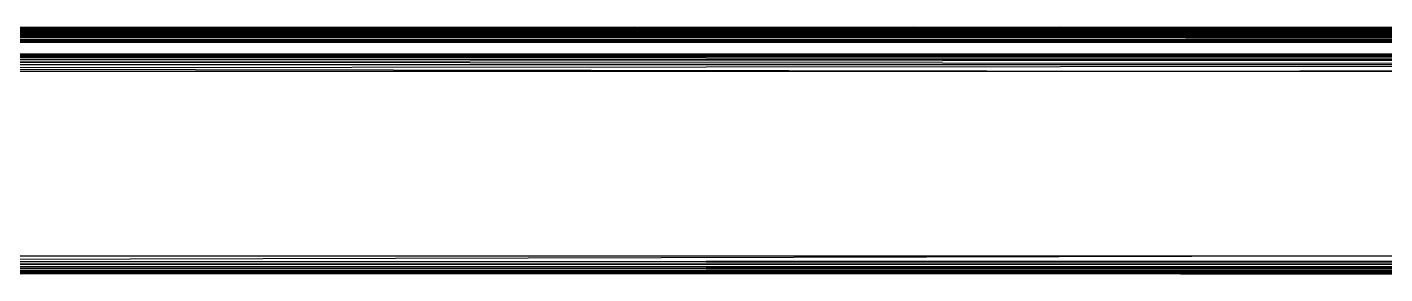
# Model space of a CAD drawing. Header units: inches. Extents: x 12 to 4610, y 7 to 3258.
# Drawn here: x 922.3 to 1231.6, y 1644.5 to 1700.6 of the extents above; entities that cross this region are included whole.
import ezdxf

# ---------------------------------------------------------------- set-up
doc = ezdxf.new("R2010")
doc.units = ezdxf.units.IN
doc.header["$MEASUREMENT"] = 0

msp = doc.modelspace()

# ---------------------------------------------------------------- linework, layer by layer
for p, q in [((1186.2, 1698.11), (742.65, 1698.11)), ((742.68, 1698.44), (1186.2, 1698.45)), ((742.68, 1698.24), (1186.2, 1698.34)), ((742.68, 1698.24), (1186.2, 1698.16)), ((1028.77, 1698.77), (742.7, 1698.83)), ((1226, 1698.83), (742.7, 1698.83)), ((1028.77, 1698.77), (742.7, 1698.77)), ((743.05, 1699.83), (1098.78, 1699.77)), ((743.05, 1699.83), (1138.37, 1699.83)), ((743.05, 1699.77), (1098.78, 1699.77)), ((1039.56, 1699.57), (743.05, 1699.57)), ((743.05, 1699.44), (974.67, 1699.5)), ((743.05, 1699.44), (943.27, 1699.44)), ((1186.2, 1699.26), (743.05, 1699.25)), ((743.05, 1699.25), (1072.79, 1699.14)), ((1072.79, 1699.14), (743.05, 1699.09)), ((743.05, 1699.09), (1186.2, 1699.11)), ((998.59, 1699), (743.05, 1699.09)), ((743.05, 1699.09), (1186.2, 1699.04)), ((998.59, 1699), (743.05, 1699)), ((743.11, 1699.95), (1138.37, 1699.83)), ((983.07, 1699.95), (743.11, 1699.95)), ((1060.69, 1700.57), (743.41, 1700.26)), ((743.41, 1700.26), (1124.22, 1700.57)), ((1076.57, 1700.49), (743.41, 1700.26)), ((1632.41, 1700), (743.41, 1700.26)), ((933.68, 1700.26), (743.41, 1700.26)), ((743.72, 1700.57), (1060.69, 1700.57)), ((790.48, 1698.69), (1028.77, 1698.77)), ((1186.2, 1698.56), (790.48, 1698.69)), ((1186.2, 1698.68), (790.48, 1698.69)), ((830.71, 1699.98), (1632.41, 1700)), ((983.07, 1699.95), (830.71, 1699.98)), ((887.26, 1699.41), (925.71, 1699.4)), ((1098.78, 1698.97), (918.87, 1698.97)), ((918.87, 1698.97), (1633.25, 1698.83)), ((943.27, 1699.44), (925.71, 1699.4)), ((960.46, 1699.39), (925.71, 1699.4)), ((1076.57, 1700.49), (933.68, 1700.26)), ((1622.16, 1700.26), (933.68, 1700.26)), ((974.67, 1699.5), (943.27, 1699.44)), ((943.27, 1699.44), (1000.57, 1699.44)), ((1000.57, 1699.44), (960.46, 1699.39)), ((960.46, 1699.39), (1186.2, 1699.35)), ((1039.56, 1699.57), (974.67, 1699.5)), ((974.67, 1699.5), (1092.84, 1699.53)), ((1632.43, 1699.95), (983.07, 1699.95)), ((1632.4, 1699.83), (983.07, 1699.95)), ((1098.78, 1698.97), (998.59, 1699)), ((1186.2, 1699), (998.59, 1699)), ((1089.04, 1699.57), (1000.57, 1699.44)), ((1092.84, 1699.53), (1000.57, 1699.44)), ((1029.22, 1699.44), (1000.57, 1699.44)), ((1028.77, 1698.77), (1138.47, 1698.77)), ((1029.22, 1699.44), (1164.46, 1699.55)), ((1186.2, 1699.53), (1029.22, 1699.44)), ((1029.22, 1699.44), (1186.2, 1699.44)), ((1089.04, 1699.57), (1039.56, 1699.57)), ((1060.69, 1700.57), (1124.22, 1700.57)), ((1107.35, 1699.15), (1072.79, 1699.14)), ((1124.22, 1700.57), (1076.57, 1700.49)), ((1157.79, 1700.55), (1076.57, 1700.49)), ((1089.04, 1699.57), (1138.51, 1699.57)), ((1092.84, 1699.53), (1138.51, 1699.57)), ((1098.78, 1699.77), (1186.2, 1699.77)), ((1098.78, 1698.97), (1186.2, 1698.97)), ((1186.2, 1699.16), (1107.35, 1699.15)), ((1107.35, 1699.15), (1186.2, 1699.11)), ((1124.22, 1700.57), (1157.79, 1700.55)), ((1138.37, 1699.83), (1632.4, 1699.83)), ((1138.37, 1699.83), (1251.24, 1699.77)), ((1138.47, 1698.77), (1226, 1698.83)), ((1186.2, 1698.77), (1138.47, 1698.77)), ((1138.51, 1699.57), (1164.46, 1699.55)), ((1157.79, 1700.55), (1187.75, 1700.57)), ((1157.79, 1700.55), (1622.16, 1700.26)), ((1164.46, 1699.55), (1186.2, 1699.57)), ((1164.46, 1699.55), (1186.2, 1699.53)), ((1186.2, 1699.77), (1186.28, 1699.77)), ((1186.2, 1699.57), (1186.2, 1699.77)), ((1186.2, 1699.57), (1186.28, 1699.57)), ((1186.2, 1699.53), (1186.2, 1699.57)), ((1186.2, 1699.44), (1186.2, 1699.53)), ((1186.28, 1699.53), (1186.2, 1699.53)), ((1186.2, 1699.35), (1186.2, 1699.44)), ((1186.2, 1699.44), (1186.28, 1699.44)), ((1186.2, 1699.26), (1186.2, 1699.35)), ((1186.2, 1699.35), (1186.28, 1699.35)), ((1186.28, 1699.26), (1186.2, 1699.26)), ((1186.2, 1699.16), (1186.2, 1699.26)), ((1186.28, 1699.16), (1186.2, 1699.16)), ((1186.2, 1699.11), (1186.2, 1699.16)), ((1186.2, 1699.11), (1186.28, 1699.11)), ((1186.2, 1699.04), (1186.2, 1699.11)), ((1186.2, 1699.04), (1186.28, 1699.04)), ((1186.2, 1699), (1186.2, 1699.04)), ((1186.2, 1698.97), (1186.2, 1699)), ((1186.28, 1699), (1186.2, 1699)), ((1186.28, 1698.97), (1186.2, 1698.97)), ((1186.2, 1698.77), (1186.28, 1698.77)), ((1186.2, 1698.68), (1186.2, 1698.77)), ((1186.2, 1698.56), (1186.2, 1698.68)), ((1186.28, 1698.68), (1186.2, 1698.68)), ((1186.2, 1698.45), (1186.2, 1698.56)), ((1186.28, 1698.56), (1186.2, 1698.56)), ((1186.2, 1698.45), (1186.28, 1698.45)), ((1186.2, 1698.34), (1186.2, 1698.45)), ((1186.2, 1698.34), (1186.28, 1698.34)), ((1186.2, 1698.16), (1186.2, 1698.34)), ((1186.2, 1698.11), (1186.2, 1698.16)), ((1186.2, 1698.16), (1186.28, 1698.16)), ((1186.28, 1698.11), (1186.2, 1698.11)), ((1186.53, 1699.77), (1186.28, 1699.77)), ((1186.28, 1699.57), (1186.28, 1699.77)), ((1186.28, 1699.57), (1186.53, 1699.57)), ((1186.28, 1699.53), (1186.28, 1699.57)), ((1186.53, 1699.54), (1186.28, 1699.53)), ((1186.28, 1699.44), (1186.28, 1699.53)), ((1186.28, 1699.35), (1186.28, 1699.44)), ((1186.28, 1699.44), (1186.53, 1699.44)), ((1186.28, 1699.26), (1186.28, 1699.35)), ((1186.28, 1699.35), (1186.53, 1699.35)), ((1186.53, 1699.26), (1186.28, 1699.26)), ((1186.28, 1699.16), (1186.28, 1699.26)), ((1186.53, 1699.16), (1186.28, 1699.16)), ((1186.28, 1699.11), (1186.28, 1699.16)), ((1186.28, 1699.11), (1186.53, 1699.11)), ((1186.28, 1699.04), (1186.28, 1699.11)), ((1186.28, 1699), (1186.28, 1699.04)), ((1186.28, 1699.04), (1186.53, 1699.04)), ((1186.28, 1698.97), (1186.28, 1699)), ((1186.53, 1699), (1186.28, 1699)), ((1186.28, 1698.97), (1186.53, 1698.97)), ((1186.28, 1698.77), (1186.53, 1698.77)), ((1186.28, 1698.68), (1186.28, 1698.77)), ((1186.28, 1698.56), (1186.28, 1698.68)), ((1186.53, 1698.68), (1186.28, 1698.68)), ((1186.28, 1698.45), (1186.28, 1698.56)), ((1186.53, 1698.56), (1186.28, 1698.56)), ((1186.28, 1698.34), (1186.28, 1698.45)), ((1186.28, 1698.45), (1186.53, 1698.45)), ((1186.28, 1698.16), (1186.28, 1698.34)), ((1186.28, 1698.34), (1186.53, 1698.34)), ((1186.28, 1698.11), (1186.28, 1698.16)), ((1186.28, 1698.16), (1186.53, 1698.16)), ((1186.53, 1698.11), (1186.28, 1698.11)), ((1186.92, 1699.77), (1186.53, 1699.77)), ((1186.53, 1699.77), (1186.53, 1699.57)), ((1186.53, 1699.57), (1186.53, 1699.54)), ((1186.53, 1699.57), (1186.92, 1699.57)), ((1186.53, 1699.54), (1186.53, 1699.44)), ((1186.92, 1699.54), (1186.53, 1699.54)), ((1186.53, 1699.44), (1186.53, 1699.35)), ((1186.53, 1699.44), (1186.92, 1699.44)), ((1186.53, 1699.35), (1186.53, 1699.26)), ((1186.53, 1699.35), (1186.92, 1699.35)), ((1186.92, 1699.26), (1186.53, 1699.26)), ((1186.53, 1699.26), (1186.53, 1699.16)), ((1186.92, 1699.16), (1186.53, 1699.16)), ((1186.53, 1699.16), (1186.53, 1699.11)), ((1186.53, 1699.11), (1186.92, 1699.11)), ((1186.53, 1699.11), (1186.53, 1699.04)), ((1186.53, 1699.04), (1186.92, 1699.04)), ((1186.53, 1699.04), (1186.53, 1699)), ((1186.53, 1699), (1186.53, 1698.97)), ((1186.92, 1699), (1186.53, 1699)), ((1186.53, 1698.97), (1186.92, 1698.97)), ((1186.53, 1698.77), (1186.92, 1698.77)), ((1186.53, 1698.68), (1186.53, 1698.77)), ((1186.53, 1698.56), (1186.53, 1698.68)), ((1186.92, 1698.68), (1186.53, 1698.68)), ((1186.53, 1698.45), (1186.53, 1698.56)), ((1186.92, 1698.56), (1186.53, 1698.56)), ((1186.53, 1698.34), (1186.53, 1698.45)), ((1186.53, 1698.45), (1186.92, 1698.45)), ((1186.53, 1698.16), (1186.53, 1698.34)), ((1186.53, 1698.34), (1186.92, 1698.34)), ((1186.53, 1698.11), (1186.53, 1698.16)), ((1186.53, 1698.16), (1186.92, 1698.16)), ((1186.92, 1698.11), (1186.53, 1698.11)), ((1187.41, 1699.77), (1186.92, 1699.77)), ((1186.92, 1699.57), (1186.92, 1699.77)), ((1186.92, 1699.54), (1186.92, 1699.57)), ((1186.92, 1699.57), (1187.41, 1699.57)), ((1186.92, 1699.44), (1186.92, 1699.54)), ((1187.41, 1699.54), (1186.92, 1699.54)), ((1186.92, 1699.35), (1186.92, 1699.44)), ((1186.92, 1699.44), (1187.41, 1699.44)), ((1186.92, 1699.26), (1186.92, 1699.35)), ((1186.92, 1699.35), (1187.41, 1699.35)), ((1186.92, 1699.16), (1186.92, 1699.26)), ((1187.41, 1699.26), (1186.92, 1699.26)), ((1186.92, 1699.11), (1186.92, 1699.16)), ((1187.41, 1699.16), (1186.92, 1699.16)), ((1186.92, 1699.11), (1187.41, 1699.11)), ((1186.92, 1699.04), (1186.92, 1699.11)), ((1186.92, 1699.04), (1187.41, 1699.04)), ((1186.92, 1699), (1186.92, 1699.04)), ((1186.92, 1698.97), (1186.92, 1699)), ((1187.41, 1699), (1186.92, 1699)), ((1186.92, 1698.97), (1187.41, 1698.97)), ((1186.92, 1698.77), (1187.41, 1698.77)), ((1186.92, 1698.68), (1186.92, 1698.77)), ((1186.92, 1698.56), (1186.92, 1698.68)), ((1187.41, 1698.68), (1186.92, 1698.68)), ((1186.92, 1698.45), (1186.92, 1698.56)), ((1187.41, 1698.56), (1186.92, 1698.56)), ((1186.92, 1698.34), (1186.92, 1698.45)), ((1186.92, 1698.45), (1187.41, 1698.45)), ((1186.92, 1698.16), (1186.92, 1698.34)), ((1186.92, 1698.34), (1187.41, 1698.34)), ((1186.92, 1698.16), (1187.41, 1698.16)), ((1186.92, 1698.11), (1186.92, 1698.16)), ((1187.41, 1698.11), (1186.92, 1698.11)), ((1187.41, 1699.77), (1187.41, 1699.57)), ((1187.95, 1699.77), (1187.41, 1699.77)), ((1187.41, 1699.57), (1187.41, 1699.54)), ((1187.41, 1699.57), (1187.95, 1699.57)), ((1187.41, 1699.54), (1187.41, 1699.44)), ((1187.95, 1699.54), (1187.41, 1699.54)), ((1187.41, 1699.44), (1187.41, 1699.35)), ((1187.41, 1699.44), (1187.95, 1699.44)), ((1187.41, 1699.35), (1187.41, 1699.26)), ((1187.41, 1699.35), (1187.95, 1699.35)), ((1187.41, 1699.26), (1187.41, 1699.16)), ((1187.95, 1699.26), (1187.41, 1699.26)), ((1187.41, 1699.16), (1187.41, 1699.11)), ((1187.95, 1699.16), (1187.41, 1699.16)), ((1187.41, 1699.11), (1187.41, 1699.04)), ((1187.41, 1699.11), (1187.95, 1699.11)), ((1187.41, 1699.04), (1187.41, 1699)), ((1187.41, 1699.04), (1187.95, 1699.04)), ((1187.41, 1699), (1187.41, 1698.97)), ((1187.95, 1699), (1187.41, 1699)), ((1187.95, 1698.97), (1187.41, 1698.97)), ((1187.41, 1698.77), (1187.95, 1698.77)), ((1187.41, 1698.77), (1187.41, 1698.68)), ((1187.41, 1698.68), (1187.41, 1698.56)), ((1187.95, 1698.68), (1187.41, 1698.68)), ((1187.41, 1698.56), (1187.41, 1698.45)), ((1187.95, 1698.56), (1187.41, 1698.56)), ((1187.41, 1698.45), (1187.41, 1698.34)), ((1187.41, 1698.45), (1187.95, 1698.45)), ((1187.41, 1698.34), (1187.41, 1698.16)), ((1187.41, 1698.34), (1187.95, 1698.34)), ((1187.41, 1698.16), (1187.41, 1698.11)), ((1187.41, 1698.16), (1187.95, 1698.16)), ((1187.95, 1698.11), (1187.41, 1698.11)), ((1187.75, 1700.57), (1251.28, 1700.57)), ((1187.75, 1700.57), (1622.16, 1700.26)), ((1188.49, 1699.77), (1187.95, 1699.77)), ((1187.95, 1699.77), (1187.95, 1699.57)), ((1187.95, 1699.57), (1187.95, 1699.54)), ((1188.49, 1699.57), (1187.95, 1699.57)), ((1187.95, 1699.54), (1187.95, 1699.44)), ((1188.49, 1699.54), (1187.95, 1699.54)), ((1187.95, 1699.44), (1187.95, 1699.35)), ((1187.95, 1699.44), (1188.49, 1699.44)), ((1187.95, 1699.35), (1187.95, 1699.26)), ((1187.95, 1699.35), (1188.49, 1699.35)), ((1187.95, 1699.26), (1187.95, 1699.16)), ((1188.49, 1699.26), (1187.95, 1699.26)), ((1187.95, 1699.16), (1187.95, 1699.11)), ((1188.49, 1699.16), (1187.95, 1699.16)), ((1187.95, 1699.11), (1187.95, 1699.04)), ((1187.95, 1699.11), (1188.49, 1699.1)), ((1187.95, 1699.04), (1187.95, 1699)), ((1187.95, 1699.04), (1188.49, 1699.04)), ((1187.95, 1699), (1187.95, 1698.97)), ((1188.49, 1699), (1187.95, 1699)), ((1187.95, 1698.97), (1188.49, 1698.97)), ((1187.95, 1698.77), (1188.49, 1698.77)), ((1187.95, 1698.68), (1187.95, 1698.77)), ((1187.95, 1698.56), (1187.95, 1698.68)), ((1188.49, 1698.68), (1187.95, 1698.68)), ((1187.95, 1698.45), (1187.95, 1698.56)), ((1188.49, 1698.56), (1187.95, 1698.56)), ((1187.95, 1698.34), (1187.95, 1698.45)), ((1187.95, 1698.45), (1188.49, 1698.45)), ((1187.95, 1698.16), (1187.95, 1698.34)), ((1187.95, 1698.34), (1188.49, 1698.34)), ((1187.95, 1698.11), (1187.95, 1698.16)), ((1187.95, 1698.16), (1188.49, 1698.16)), ((1188.49, 1698.11), (1187.95, 1698.11)), ((1188.98, 1699.77), (1188.49, 1699.77)), ((1188.49, 1699.77), (1188.49, 1699.57)), ((1188.49, 1699.57), (1188.98, 1699.57)), ((1188.49, 1699.57), (1188.49, 1699.54)), ((1188.49, 1699.54), (1188.49, 1699.44)), ((1188.98, 1699.54), (1188.49, 1699.54)), ((1188.49, 1699.44), (1188.49, 1699.35)), ((1188.49, 1699.44), (1188.98, 1699.44)), ((1188.49, 1699.35), (1188.49, 1699.26)), ((1188.49, 1699.35), (1188.98, 1699.35)), ((1188.49, 1699.26), (1188.49, 1699.16)), ((1188.98, 1699.26), (1188.49, 1699.26)), ((1188.49, 1699.16), (1188.49, 1699.1)), ((1188.98, 1699.16), (1188.49, 1699.16)), ((1188.49, 1699.1), (1188.49, 1699.04)), ((1188.49, 1699.1), (1188.98, 1699.1)), ((1188.49, 1699.04), (1188.49, 1699)), ((1188.49, 1699.04), (1188.98, 1699.04)), ((1188.49, 1699), (1188.49, 1698.97)), ((1188.98, 1699), (1188.49, 1699)), ((1188.49, 1698.97), (1188.98, 1698.97)), ((1188.49, 1698.77), (1188.98, 1698.77)), ((1188.49, 1698.68), (1188.49, 1698.77)), ((1188.49, 1698.56), (1188.49, 1698.68)), ((1188.98, 1698.68), (1188.49, 1698.68)), ((1188.49, 1698.45), (1188.49, 1698.56)), ((1188.98, 1698.56), (1188.49, 1698.56)), ((1188.49, 1698.34), (1188.49, 1698.45)), ((1188.49, 1698.45), (1188.98, 1698.45)), ((1188.49, 1698.16), (1188.49, 1698.34)), ((1188.49, 1698.34), (1188.98, 1698.34)), ((1188.49, 1698.11), (1188.49, 1698.16)), ((1188.49, 1698.16), (1188.98, 1698.16)), ((1188.98, 1698.11), (1188.49, 1698.11)), ((1189.37, 1699.77), (1188.98, 1699.77)), ((1188.98, 1699.57), (1188.98, 1699.77)), ((1188.98, 1699.57), (1189.37, 1699.57)), ((1188.98, 1699.54), (1188.98, 1699.57)), ((1188.98, 1699.44), (1188.98, 1699.54)), ((1189.37, 1699.54), (1188.98, 1699.54)), ((1188.98, 1699.35), (1188.98, 1699.44)), ((1188.98, 1699.44), (1189.37, 1699.44)), ((1188.98, 1699.26), (1188.98, 1699.35)), ((1188.98, 1699.35), (1189.37, 1699.35)), ((1188.98, 1699.16), (1188.98, 1699.26)), ((1189.37, 1699.26), (1188.98, 1699.26)), ((1188.98, 1699.1), (1188.98, 1699.16)), ((1189.37, 1699.16), (1188.98, 1699.16)), ((1188.98, 1699.04), (1188.98, 1699.1)), ((1188.98, 1699.1), (1189.37, 1699.1)), ((1188.98, 1699), (1188.98, 1699.04)), ((1188.98, 1699.04), (1189.37, 1699.04)), ((1188.98, 1698.97), (1188.98, 1699)), ((1189.37, 1699), (1188.98, 1699)), ((1188.98, 1698.97), (1189.37, 1698.97)), ((1188.98, 1698.77), (1189.37, 1698.77)), ((1188.98, 1698.77), (1188.98, 1698.68)), ((1188.98, 1698.68), (1188.98, 1698.56)), ((1189.37, 1698.68), (1188.98, 1698.68)), ((1188.98, 1698.56), (1188.98, 1698.45)), ((1189.37, 1698.56), (1188.98, 1698.56)), ((1188.98, 1698.45), (1188.98, 1698.34)), ((1188.98, 1698.45), (1189.37, 1698.45)), ((1188.98, 1698.34), (1188.98, 1698.16)), ((1188.98, 1698.34), (1189.37, 1698.34)), ((1188.98, 1698.16), (1188.98, 1698.11)), ((1188.98, 1698.16), (1189.37, 1698.16)), ((1189.37, 1698.11), (1188.98, 1698.11)), ((1189.61, 1699.77), (1189.37, 1699.77)), ((1189.37, 1699.77), (1189.37, 1699.57)), ((1189.37, 1699.57), (1189.37, 1699.54)), ((1189.37, 1699.57), (1189.61, 1699.57)), ((1189.37, 1699.54), (1189.37, 1699.44)), ((1189.61, 1699.54), (1189.37, 1699.54)), ((1189.37, 1699.44), (1189.37, 1699.35)), ((1189.37, 1699.44), (1189.61, 1699.44)), ((1189.37, 1699.35), (1189.37, 1699.26)), ((1189.37, 1699.35), (1189.61, 1699.35)), ((1189.37, 1699.26), (1189.37, 1699.16)), ((1189.61, 1699.26), (1189.37, 1699.26)), ((1189.37, 1699.16), (1189.37, 1699.1)), ((1189.61, 1699.16), (1189.37, 1699.16)), ((1189.37, 1699.1), (1189.37, 1699.04)), ((1189.37, 1699.1), (1189.61, 1699.1)), ((1189.37, 1699.04), (1189.37, 1699)), ((1189.37, 1699.04), (1189.61, 1699.04)), ((1189.37, 1699), (1189.37, 1698.97)), ((1189.61, 1699), (1189.37, 1699)), ((1189.37, 1698.97), (1189.61, 1698.97)), ((1189.37, 1698.77), (1189.61, 1698.77)), ((1189.37, 1698.68), (1189.37, 1698.77)), ((1189.37, 1698.56), (1189.37, 1698.68)), ((1189.61, 1698.68), (1189.37, 1698.68)), ((1189.37, 1698.45), (1189.37, 1698.56)), ((1189.61, 1698.56), (1189.37, 1698.56)), ((1189.37, 1698.34), (1189.37, 1698.45)), ((1189.37, 1698.45), (1189.61, 1698.45)), ((1189.37, 1698.16), (1189.37, 1698.34)), ((1189.37, 1698.34), (1189.61, 1698.34)), ((1189.37, 1698.11), (1189.37, 1698.16)), ((1189.37, 1698.16), (1189.61, 1698.16)), ((1189.61, 1698.11), (1189.37, 1698.11)), ((1189.7, 1699.77), (1189.61, 1699.77)), ((1189.61, 1699.57), (1189.61, 1699.77)), ((1189.61, 1699.54), (1189.61, 1699.57)), ((1189.61, 1699.57), (1189.7, 1699.57)), ((1189.61, 1699.44), (1189.61, 1699.54)), ((1189.7, 1699.54), (1189.61, 1699.54)), ((1189.61, 1699.35), (1189.61, 1699.44)), ((1189.61, 1699.44), (1189.7, 1699.44)), ((1189.61, 1699.26), (1189.61, 1699.35)), ((1189.61, 1699.35), (1189.7, 1699.35)), ((1189.61, 1699.16), (1189.61, 1699.26)), ((1189.7, 1699.26), (1189.61, 1699.26)), ((1189.61, 1699.1), (1189.61, 1699.16)), ((1189.7, 1699.16), (1189.61, 1699.16)), ((1189.61, 1699.04), (1189.61, 1699.1)), ((1189.61, 1699.1), (1189.7, 1699.1)), ((1189.61, 1699), (1189.61, 1699.04)), ((1189.61, 1699.04), (1189.7, 1699.04)), ((1189.61, 1698.97), (1189.61, 1699)), ((1189.7, 1699), (1189.61, 1699)), ((1189.61, 1698.97), (1189.7, 1698.97)), ((1189.61, 1698.77), (1189.7, 1698.77)), ((1189.61, 1698.77), (1189.61, 1698.68)), ((1189.61, 1698.68), (1189.61, 1698.56)), ((1189.7, 1698.68), (1189.61, 1698.68)), ((1189.61, 1698.56), (1189.61, 1698.45)), ((1189.7, 1698.56), (1189.61, 1698.56)), ((1189.61, 1698.45), (1189.61, 1698.34)), ((1189.61, 1698.45), (1189.7, 1698.45)), ((1189.61, 1698.34), (1189.61, 1698.16)), ((1189.61, 1698.34), (1189.7, 1698.34)), ((1189.61, 1698.16), (1189.61, 1698.11)), ((1189.61, 1698.16), (1189.7, 1698.16)), ((1189.7, 1698.11), (1189.61, 1698.11)), ((1189.7, 1699.57), (1189.7, 1699.77)), ((1251.24, 1699.77), (1189.7, 1699.77)), ((1189.7, 1699.54), (1189.7, 1699.57)), ((1189.7, 1699.57), (1198.24, 1699.56)), ((1198.24, 1699.56), (1189.7, 1699.54)), ((1189.7, 1699.44), (1189.7, 1699.54)), ((1189.7, 1699.35), (1189.7, 1699.44)), ((1189.7, 1699.44), (1322.38, 1699.44)), ((1189.7, 1699.26), (1189.7, 1699.35)), ((1189.7, 1699.35), (1408.15, 1699.3)), ((1189.7, 1699.16), (1189.7, 1699.26)), ((1436.16, 1699.26), (1189.7, 1699.26)), ((1468.6, 1699.21), (1189.7, 1699.16)), ((1189.7, 1699.1), (1189.7, 1699.16)), ((1189.7, 1699.04), (1189.7, 1699.1)), ((1189.7, 1699.1), (1235.42, 1699.09)), ((1189.7, 1699), (1189.7, 1699.04)), ((1189.7, 1699.04), (1442.76, 1699.02)), ((1442.76, 1699.02), (1189.7, 1699)), ((1189.7, 1698.97), (1189.7, 1699)), ((1189.7, 1698.97), (1276.65, 1698.97)), ((1189.7, 1698.77), (1189.7, 1698.68)), ((1336.38, 1698.77), (1189.7, 1698.77)), ((1189.7, 1698.68), (1189.7, 1698.56)), ((1625.1, 1698.68), (1189.7, 1698.68)), ((1189.7, 1698.56), (1189.7, 1698.45)), ((1625.1, 1698.45), (1189.7, 1698.56)), ((1189.7, 1698.45), (1189.7, 1698.34)), ((1189.7, 1698.45), (1625.1, 1698.45)), ((1189.7, 1698.34), (1625.1, 1698.45)), ((1189.7, 1698.34), (1189.7, 1698.16)), ((1189.7, 1698.16), (1189.7, 1698.11)), ((1189.7, 1698.16), (1528.91, 1698.11)), ((1528.91, 1698.11), (1189.7, 1698.11)), ((1198.24, 1699.56), (1211.26, 1699.55)), ((1211.26, 1699.55), (1237.46, 1699.57)), ((1211.26, 1699.55), (1279.45, 1699.5)), ((1633.25, 1698.83), (1226, 1698.83)), ((742.65, 1697.73), (1633.25, 1697.73)), ((1633.25, 1697.39), (742.65, 1697.39)), ((742.65, 1697.15), (1633.25, 1697.15)), ((1633.25, 1697.07), (742.65, 1697.07)), ((734.52, 1691.25), (1637.8, 1692)), ((1637.8, 1692), (735.13, 1692)), ((735.66, 1692.69), (1637.8, 1693.3)), ((1637.8, 1692), (735.66, 1692.69)), ((736.33, 1693.3), (1637.8, 1693.3)), ((759.94, 1694.39), (1267.3, 1694.47)), ((1637.8, 1694.16), (759.94, 1694.39)), ((759.94, 1693.78), (1637.8, 1694.16)), ((759.94, 1694.16), (1637.8, 1694.16)), ((1637.8, 1693.3), (759.94, 1693.78)), ((760.77, 1694.47), (1267.3, 1694.47)), ((1637.8, 1692), (1185.91, 1690.47)), ((1185.91, 1690.47), (734.02, 1690.47)), ((1185.91, 1690.47), (734.52, 1691.25)), ((1637.8, 1690.46), (1185.91, 1690.47)), ((691.98, 1645.63), (1681.17, 1645.8)), ((1680.57, 1645.34), (691.98, 1645.63)), ((691.99, 1646.11), (1681.78, 1646.34)), ((691.99, 1646.11), (1681.17, 1645.8)), ((692, 1646.64), (1682.38, 1646.94)), ((1681.78, 1646.34), (692, 1646.64)), ((692.01, 1647.22), (1187.61, 1648.47)), ((692.01, 1647.22), (1682.99, 1647.58)), ((1682.38, 1646.94), (692.01, 1647.22)), ((1187.61, 1648.47), (692.19, 1648.47)), ((1682.99, 1647.58), (1187.61, 1648.47)), ((1683.01, 1648.02), (1187.61, 1648.47)), ((1683.03, 1648.47), (1187.61, 1648.47)), ((1185.05, 1644.47), (691.95, 1644.47)), ((691.96, 1644.66), (1679.27, 1644.67)), ((1678.75, 1644.52), (691.96, 1644.66)), ((691.96, 1644.52), (1678.75, 1644.52)), ((1185.05, 1644.47), (691.96, 1644.52)), ((691.97, 1644.9), (1679.96, 1644.97)), ((1679.27, 1644.67), (691.97, 1644.9)), ((691.98, 1645.23), (1680.57, 1645.34)), ((1679.96, 1644.97), (691.98, 1645.23)), ((1678.75, 1644.52), (1185.05, 1644.47)), ((1185.05, 1644.47), (1678.14, 1644.47))]:
    msp.add_line(p, q)

doc.saveas('drawing.dxf')
